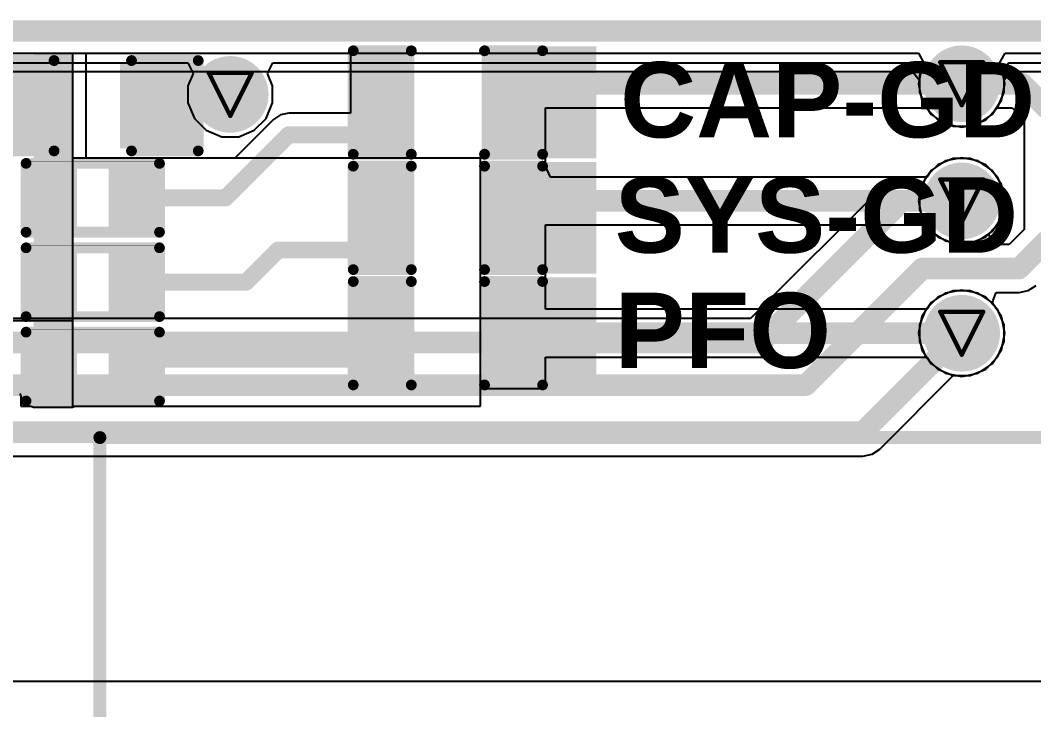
# Model space of a CAD drawing. Header units: inches. Extents: x 0 to 423, y -3 to 110.
# Drawn here: x 39.93 to 51.9, y 71.41 to 79.55 of the extents above; entities that cross this region are included whole.
import ezdxf

# ---------------------------------------------------------------- set-up
doc = ezdxf.new("R2010")
doc.units = ezdxf.units.IN
for name, color, linetype in [('Board Outline', 56, 'Continuous'), ('Bottom Layer', 5, 'Continuous'), ('Bottom Solder', 6, 'Continuous'), ('Drill Drawing', 1, 'Continuous'), ('Mechanical 1', 6, 'Continuous'), ('Mechanical 13', 56, 'Continuous'), ('Mid Layer', 16, 'Continuous'), ('Mid Layer 2', 76, 'Continuous'), ('Top Layer', 1, 'Continuous'), ('Top Overlay', 2, 'Continuous'), ('Top Paste', 8, 'Continuous'), ('Top Solder', 216, 'Continuous'), ('Via Holes', 16, 'Continuous')]:
    doc.layers.add(name, color=color, linetype=linetype)
doc.styles.add('Arial_Bold', font='', dxfattribs={"height": 0.2})
doc.styles.get('Arial_Bold').set_extended_font_data('Arial', bold=True)

# ---------------------------------------------------------------- blocks, each defined once
blk = doc.blocks.new('CON_2078430004_MOL_1')
at = {"layer": 'Mechanical 13'}
for points in [[(2.45, -4.224, 0.127, 0.127, 0), (2.45, 3.076, 0.127, 0.127, 0)], [(2.45, -4.224, 0.127, 0.127, 0), (-9.95, -4.224, 0.127, 0.127, 0)]]:
    blk.add_lwpolyline(points, format="xyseb", dxfattribs=at)
blk.add_lwpolyline([(2.418, -4.224, 0.0635, 0.0635, 1), (2.482, -4.224, 0.0635, 0.0635, 1)], format="xyseb", close=True, dxfattribs=at)
blk.add_lwpolyline([(2.418, -4.224, 0.0635, 0.0635, 1), (2.482, -4.224, 0.0635, 0.0635, 1)], format="xyseb", close=True, dxfattribs=at)
at = {"layer": 'Top Overlay'}
for points in [[(2.45, -4.224, 0.152, 0.152, 0), (2.45, 1.248, 0.152, 0.152, 0)], [(2.45, -4.224, 0.152, 0.152, 0), (-9.95, -4.224, 0.152, 0.152, 0)]]:
    blk.add_lwpolyline(points, format="xyseb", dxfattribs=at)
blk.add_lwpolyline([(2.412, -4.224, 0.0762, 0.0762, 1), (2.488, -4.224, 0.0762, 0.0762, 1)], format="xyseb", close=True, dxfattribs=at)
blk.add_lwpolyline([(2.412, -4.224, 0.0762, 0.0762, 1), (2.488, -4.224, 0.0762, 0.0762, 1)], format="xyseb", close=True, dxfattribs=at)
blk = doc.blocks.new('C___0603_8')
at = {"layer": 'Top Layer'}
for points in [[(-0.381, 0.445), (-0.381, -0.445), (-1.143, -0.445), (-1.143, 0.445)], [(1.143, 0.445), (1.143, -0.445), (0.381, -0.445), (0.381, 0.445)]]:
    blk.add_hatch(color=1, dxfattribs=at).paths.add_polyline_path(points)
at = {"layer": 'Top Paste'}
for points in [[(-0.381, 0.445), (-0.381, -0.445), (-1.143, -0.445), (-1.143, 0.445)], [(1.143, 0.445), (1.143, -0.445), (0.381, -0.445), (0.381, 0.445)]]:
    blk.add_hatch(color=8, dxfattribs=at).paths.add_polyline_path(points)
at = {"layer": 'Top Solder'}
for points in [[(-0.321, 0.504), (-0.321, -0.504), (-1.203, -0.504), (-1.203, 0.504)], [(1.203, 0.504), (1.203, -0.504), (0.321, -0.504), (0.321, 0.504)]]:
    blk.add_hatch(color=216, dxfattribs=at).paths.add_polyline_path(points)
at = {"layer": 'Top Overlay'}
for points in [[(-1.245, 0.533, 0.127, 0.127, 0), (-1.245, -0.533, 0.127, 0.127, 0)], [(-0.457, 0.533, 0.127, 0.127, 0), (-1.245, 0.533, 0.127, 0.127, 0)], [(1.245, 0.533, 0.127, 0.127, 0), (0.457, 0.533, 0.127, 0.127, 0)], [(1.245, 0.533, 0.127, 0.127, 0), (1.245, -0.533, 0.127, 0.127, 0)], [(-0.457, -0.533, 0.127, 0.127, 0), (-1.245, -0.533, 0.127, 0.127, 0)], [(1.245, -0.533, 0.127, 0.127, 0), (0.457, -0.533, 0.127, 0.127, 0)]]:
    blk.add_lwpolyline(points, format="xyseb", dxfattribs=at)
for points in [[(-1.276, 0.533, 0.0635, 0.0635, 1), (-1.213, 0.533, 0.0635, 0.0635, 1)], [(-1.276, 0.533, 0.0635, 0.0635, 1), (-1.213, 0.533, 0.0635, 0.0635, 1)], [(-0.489, 0.533, 0.0635, 0.0635, 1), (-0.425, 0.533, 0.0635, 0.0635, 1)], [(0.425, 0.533, 0.0635, 0.0635, 1), (0.489, 0.533, 0.0635, 0.0635, 1)], [(1.213, 0.533, 0.0635, 0.0635, 1), (1.276, 0.533, 0.0635, 0.0635, 1)], [(1.213, 0.533, 0.0635, 0.0635, 1), (1.276, 0.533, 0.0635, 0.0635, 1)], [(-1.276, -0.533, 0.0635, 0.0635, 1), (-1.213, -0.533, 0.0635, 0.0635, 1)], [(-1.276, -0.533, 0.0635, 0.0635, 1), (-1.213, -0.533, 0.0635, 0.0635, 1)], [(-0.489, -0.533, 0.0635, 0.0635, 1), (-0.425, -0.533, 0.0635, 0.0635, 1)], [(0.425, -0.533, 0.0635, 0.0635, 1), (0.489, -0.533, 0.0635, 0.0635, 1)], [(1.213, -0.533, 0.0635, 0.0635, 1), (1.276, -0.533, 0.0635, 0.0635, 1)], [(1.213, -0.533, 0.0635, 0.0635, 1), (1.276, -0.533, 0.0635, 0.0635, 1)]]:
    blk.add_lwpolyline(points, format="xyseb", close=True, dxfattribs=at)
blk = doc.blocks.new('R___0402_32')
at = {"layer": 'Top Layer'}
for points in [[(-0.699, -0.318), (-0.699, 0.318), (-0.241, 0.318), (-0.241, -0.318)], [(0.241, -0.318), (0.241, 0.318), (0.699, 0.318), (0.699, -0.318)]]:
    blk.add_hatch(color=1, dxfattribs=at).paths.add_polyline_path(points)
at = {"layer": 'Top Paste'}
for points in [[(-0.699, -0.318), (-0.699, 0.318), (-0.241, 0.318), (-0.241, -0.318)], [(0.241, -0.318), (0.241, 0.318), (0.699, 0.318), (0.699, -0.318)]]:
    blk.add_hatch(color=8, dxfattribs=at).paths.add_polyline_path(points)
at = {"layer": 'Top Solder'}
for points in [[(-0.754, -0.373), (-0.754, 0.373), (-0.186, 0.373), (-0.186, -0.373)], [(0.186, -0.373), (0.186, 0.373), (0.754, 0.373), (0.754, -0.373)]]:
    blk.add_hatch(color=216, dxfattribs=at).paths.add_polyline_path(points)
at = {"layer": 'Top Overlay'}
for points in [[(-0.787, 0.406, 0.127, 0.127, 0), (-0.787, -0.406, 0.127, 0.127, 0)], [(0.787, 0.406, 0.127, 0.127, 0), (-0.787, 0.406, 0.127, 0.127, 0)], [(0.787, 0.406, 0.127, 0.127, 0), (0.787, -0.406, 0.127, 0.127, 0)], [(0.787, -0.406, 0.127, 0.127, 0), (-0.787, -0.406, 0.127, 0.127, 0)], [(0.813, -0.432, 0.00323, 0.00323, 0), (-0.813, -0.432, 0.00323, 0.00323, 0)]]:
    blk.add_lwpolyline(points, format="xyseb", dxfattribs=at)
for points in [[(-0.819, 0.406, 0.0635, 0.0635, 1), (-0.756, 0.406, 0.0635, 0.0635, 1)], [(-0.819, 0.406, 0.0635, 0.0635, 1), (-0.756, 0.406, 0.0635, 0.0635, 1)], [(0.756, 0.406, 0.0635, 0.0635, 1), (0.819, 0.406, 0.0635, 0.0635, 1)], [(0.756, 0.406, 0.0635, 0.0635, 1), (0.819, 0.406, 0.0635, 0.0635, 1)], [(-0.819, -0.406, 0.0635, 0.0635, 1), (-0.756, -0.406, 0.0635, 0.0635, 1)], [(-0.819, -0.406, 0.0635, 0.0635, 1), (-0.756, -0.406, 0.0635, 0.0635, 1)], [(0.756, -0.406, 0.0635, 0.0635, 1), (0.819, -0.406, 0.0635, 0.0635, 1)], [(0.756, -0.406, 0.0635, 0.0635, 1), (0.819, -0.406, 0.0635, 0.0635, 1)], [(-0.814, -0.432, 0.00161, 0.00161, 1), (-0.812, -0.432, 0.00161, 0.00161, 1)], [(0.812, -0.432, 0.00161, 0.00161, 1), (0.814, -0.432, 0.00161, 0.00161, 1)]]:
    blk.add_lwpolyline(points, format="xyseb", close=True, dxfattribs=at)
blk = doc.blocks.new('R___0402_33')
at = {"layer": 'Top Layer'}
for points in [[(-0.699, -0.318), (-0.699, 0.318), (-0.241, 0.318), (-0.241, -0.318)], [(0.241, -0.318), (0.241, 0.318), (0.699, 0.318), (0.699, -0.318)]]:
    blk.add_hatch(color=1, dxfattribs=at).paths.add_polyline_path(points)
at = {"layer": 'Top Paste'}
for points in [[(-0.699, -0.318), (-0.699, 0.318), (-0.241, 0.318), (-0.241, -0.318)], [(0.241, -0.318), (0.241, 0.318), (0.699, 0.318), (0.699, -0.318)]]:
    blk.add_hatch(color=8, dxfattribs=at).paths.add_polyline_path(points)
at = {"layer": 'Top Solder'}
for points in [[(-0.754, -0.373), (-0.754, 0.373), (-0.186, 0.373), (-0.186, -0.373)], [(0.186, -0.373), (0.186, 0.373), (0.754, 0.373), (0.754, -0.373)]]:
    blk.add_hatch(color=216, dxfattribs=at).paths.add_polyline_path(points)
at = {"layer": 'Top Overlay'}
for points in [[(-0.787, 0.406, 0.127, 0.127, 0), (-0.787, -0.406, 0.127, 0.127, 0)], [(0.787, 0.406, 0.127, 0.127, 0), (-0.787, 0.406, 0.127, 0.127, 0)], [(0.787, 0.406, 0.127, 0.127, 0), (0.787, -0.406, 0.127, 0.127, 0)], [(0.787, -0.406, 0.127, 0.127, 0), (-0.787, -0.406, 0.127, 0.127, 0)], [(0.813, -0.432, 0.00323, 0.00323, 0), (-0.813, -0.432, 0.00323, 0.00323, 0)]]:
    blk.add_lwpolyline(points, format="xyseb", dxfattribs=at)
for points in [[(-0.819, 0.406, 0.0635, 0.0635, 1), (-0.756, 0.406, 0.0635, 0.0635, 1)], [(-0.819, 0.406, 0.0635, 0.0635, 1), (-0.756, 0.406, 0.0635, 0.0635, 1)], [(0.756, 0.406, 0.0635, 0.0635, 1), (0.819, 0.406, 0.0635, 0.0635, 1)], [(0.756, 0.406, 0.0635, 0.0635, 1), (0.819, 0.406, 0.0635, 0.0635, 1)], [(-0.819, -0.406, 0.0635, 0.0635, 1), (-0.756, -0.406, 0.0635, 0.0635, 1)], [(-0.819, -0.406, 0.0635, 0.0635, 1), (-0.756, -0.406, 0.0635, 0.0635, 1)], [(0.756, -0.406, 0.0635, 0.0635, 1), (0.819, -0.406, 0.0635, 0.0635, 1)], [(0.756, -0.406, 0.0635, 0.0635, 1), (0.819, -0.406, 0.0635, 0.0635, 1)], [(-0.814, -0.432, 0.00161, 0.00161, 1), (-0.812, -0.432, 0.00161, 0.00161, 1)], [(0.812, -0.432, 0.00161, 0.00161, 1), (0.814, -0.432, 0.00161, 0.00161, 1)]]:
    blk.add_lwpolyline(points, format="xyseb", close=True, dxfattribs=at)
blk = doc.blocks.new('R___0402_34')
at = {"layer": 'Top Layer'}
for points in [[(-0.699, -0.318), (-0.699, 0.318), (-0.241, 0.318), (-0.241, -0.318)], [(0.241, -0.318), (0.241, 0.318), (0.699, 0.318), (0.699, -0.318)]]:
    blk.add_hatch(color=1, dxfattribs=at).paths.add_polyline_path(points)
at = {"layer": 'Top Paste'}
for points in [[(-0.699, -0.318), (-0.699, 0.318), (-0.241, 0.318), (-0.241, -0.318)], [(0.241, -0.318), (0.241, 0.318), (0.699, 0.318), (0.699, -0.318)]]:
    blk.add_hatch(color=8, dxfattribs=at).paths.add_polyline_path(points)
at = {"layer": 'Top Solder'}
for points in [[(-0.754, -0.373), (-0.754, 0.373), (-0.186, 0.373), (-0.186, -0.373)], [(0.186, -0.373), (0.186, 0.373), (0.754, 0.373), (0.754, -0.373)]]:
    blk.add_hatch(color=216, dxfattribs=at).paths.add_polyline_path(points)
at = {"layer": 'Top Overlay'}
for points in [[(-0.787, 0.406, 0.127, 0.127, 0), (-0.787, -0.406, 0.127, 0.127, 0)], [(0.787, 0.406, 0.127, 0.127, 0), (-0.787, 0.406, 0.127, 0.127, 0)], [(0.787, 0.406, 0.127, 0.127, 0), (0.787, -0.406, 0.127, 0.127, 0)], [(0.787, -0.406, 0.127, 0.127, 0), (-0.787, -0.406, 0.127, 0.127, 0)], [(0.813, -0.432, 0.00323, 0.00323, 0), (-0.813, -0.432, 0.00323, 0.00323, 0)]]:
    blk.add_lwpolyline(points, format="xyseb", dxfattribs=at)
for points in [[(-0.819, 0.406, 0.0635, 0.0635, 1), (-0.756, 0.406, 0.0635, 0.0635, 1)], [(-0.819, 0.406, 0.0635, 0.0635, 1), (-0.756, 0.406, 0.0635, 0.0635, 1)], [(0.756, 0.406, 0.0635, 0.0635, 1), (0.819, 0.406, 0.0635, 0.0635, 1)], [(0.756, 0.406, 0.0635, 0.0635, 1), (0.819, 0.406, 0.0635, 0.0635, 1)], [(-0.819, -0.406, 0.0635, 0.0635, 1), (-0.756, -0.406, 0.0635, 0.0635, 1)], [(-0.819, -0.406, 0.0635, 0.0635, 1), (-0.756, -0.406, 0.0635, 0.0635, 1)], [(0.756, -0.406, 0.0635, 0.0635, 1), (0.819, -0.406, 0.0635, 0.0635, 1)], [(0.756, -0.406, 0.0635, 0.0635, 1), (0.819, -0.406, 0.0635, 0.0635, 1)], [(-0.814, -0.432, 0.00161, 0.00161, 1), (-0.812, -0.432, 0.00161, 0.00161, 1)], [(0.812, -0.432, 0.00161, 0.00161, 1), (0.814, -0.432, 0.00161, 0.00161, 1)]]:
    blk.add_lwpolyline(points, format="xyseb", close=True, dxfattribs=at)
blk = doc.blocks.new('LED_0603_37')
at = {"layer": 'Top Layer'}
for points in [[(-1, 0.5), (-0.5, 0.5), (-0.5, -0.5), (-1, -0.5)], [(0.5, 0.5), (1, 0.5), (1, -0.5), (0.5, -0.5)]]:
    blk.add_hatch(color=1, dxfattribs=at).paths.add_polyline_path(points)
at = {"layer": 'Top Overlay'}
blk.add_hatch(color=2, dxfattribs=at).paths.add_polyline_path([(1.118, -0.66), (1.753, -0.66), (1.753, 0.661), (1.118, 0.661)])
at = {"layer": 'Top Paste'}
for points in [[(-1, 0.5), (-0.5, 0.5), (-0.5, -0.5), (-1, -0.5)], [(0.5, 0.5), (1, 0.5), (1, -0.5), (0.5, -0.5)]]:
    blk.add_hatch(color=8, dxfattribs=at).paths.add_polyline_path(points)
at = {"layer": 'Top Solder'}
for points in [[(-1.102, 0.602), (-0.398, 0.602), (-0.398, -0.602), (-1.102, -0.602)], [(0.398, 0.602), (1.102, 0.602), (1.102, -0.602), (0.398, -0.602)]]:
    blk.add_hatch(color=216, dxfattribs=at).paths.add_polyline_path(points)
at = {"layer": 'Top Overlay'}
for points in [[(-1.118, -0.61, 0.127, 0.127, 0), (-1.118, 0.61, 0.127, 0.127, 0)], [(-1.118, 0.61, 0.127, 0.127, 0), (-0.432, 0.61, 0.127, 0.127, 0)], [(0.432, 0.61, 0.127, 0.127, 0), (1.118, 0.61, 0.127, 0.127, 0)], [(1.118, -0.61, 0.127, 0.127, 0), (1.118, 0.61, 0.127, 0.127, 0)], [(-1.118, -0.61, 0.127, 0.127, 0), (-0.432, -0.61, 0.127, 0.127, 0)], [(0.432, -0.61, 0.127, 0.127, 0), (1.118, -0.61, 0.127, 0.127, 0)]]:
    blk.add_lwpolyline(points, format="xyseb", dxfattribs=at)
for points in [[(-1.149, 0.61, 0.0635, 0.0635, 1), (-1.086, 0.61, 0.0635, 0.0635, 1)], [(-1.149, 0.61, 0.0635, 0.0635, 1), (-1.086, 0.61, 0.0635, 0.0635, 1)], [(-0.464, 0.61, 0.0635, 0.0635, 1), (-0.4, 0.61, 0.0635, 0.0635, 1)], [(0.4, 0.61, 0.0635, 0.0635, 1), (0.464, 0.61, 0.0635, 0.0635, 1)], [(1.086, 0.61, 0.0635, 0.0635, 1), (1.149, 0.61, 0.0635, 0.0635, 1)], [(1.086, 0.61, 0.0635, 0.0635, 1), (1.149, 0.61, 0.0635, 0.0635, 1)], [(-1.149, -0.61, 0.0635, 0.0635, 1), (-1.086, -0.61, 0.0635, 0.0635, 1)], [(-1.149, -0.61, 0.0635, 0.0635, 1), (-1.086, -0.61, 0.0635, 0.0635, 1)], [(-0.464, -0.61, 0.0635, 0.0635, 1), (-0.4, -0.61, 0.0635, 0.0635, 1)], [(0.4, -0.61, 0.0635, 0.0635, 1), (0.464, -0.61, 0.0635, 0.0635, 1)], [(1.086, -0.61, 0.0635, 0.0635, 1), (1.149, -0.61, 0.0635, 0.0635, 1)], [(1.086, -0.61, 0.0635, 0.0635, 1), (1.149, -0.61, 0.0635, 0.0635, 1)]]:
    blk.add_lwpolyline(points, format="xyseb", close=True, dxfattribs=at)
blk = doc.blocks.new('LED_0603_38')
at = {"layer": 'Top Layer'}
for points in [[(-1, 0.5), (-0.5, 0.5), (-0.5, -0.5), (-1, -0.5)], [(0.5, 0.5), (1, 0.5), (1, -0.5), (0.5, -0.5)]]:
    blk.add_hatch(color=1, dxfattribs=at).paths.add_polyline_path(points)
at = {"layer": 'Top Overlay'}
blk.add_hatch(color=2, dxfattribs=at).paths.add_polyline_path([(1.118, -0.66), (1.753, -0.66), (1.753, 0.661), (1.118, 0.661)])
at = {"layer": 'Top Paste'}
for points in [[(-1, 0.5), (-0.5, 0.5), (-0.5, -0.5), (-1, -0.5)], [(0.5, 0.5), (1, 0.5), (1, -0.5), (0.5, -0.5)]]:
    blk.add_hatch(color=8, dxfattribs=at).paths.add_polyline_path(points)
at = {"layer": 'Top Solder'}
for points in [[(-1.102, 0.602), (-0.398, 0.602), (-0.398, -0.602), (-1.102, -0.602)], [(0.398, 0.602), (1.102, 0.602), (1.102, -0.602), (0.398, -0.602)]]:
    blk.add_hatch(color=216, dxfattribs=at).paths.add_polyline_path(points)
at = {"layer": 'Top Overlay'}
for points in [[(-1.118, 0.61, 0.127, 0.127, 0), (-0.432, 0.61, 0.127, 0.127, 0)], [(-1.118, -0.61, 0.127, 0.127, 0), (-1.118, 0.61, 0.127, 0.127, 0)], [(0.432, 0.61, 0.127, 0.127, 0), (1.118, 0.61, 0.127, 0.127, 0)], [(1.118, -0.61, 0.127, 0.127, 0), (1.118, 0.61, 0.127, 0.127, 0)], [(-1.118, -0.61, 0.127, 0.127, 0), (-0.432, -0.61, 0.127, 0.127, 0)], [(0.432, -0.61, 0.127, 0.127, 0), (1.118, -0.61, 0.127, 0.127, 0)]]:
    blk.add_lwpolyline(points, format="xyseb", dxfattribs=at)
for points in [[(-1.149, 0.61, 0.0635, 0.0635, 1), (-1.086, 0.61, 0.0635, 0.0635, 1)], [(-1.149, 0.61, 0.0635, 0.0635, 1), (-1.086, 0.61, 0.0635, 0.0635, 1)], [(-0.464, 0.61, 0.0635, 0.0635, 1), (-0.4, 0.61, 0.0635, 0.0635, 1)], [(0.4, 0.61, 0.0635, 0.0635, 1), (0.464, 0.61, 0.0635, 0.0635, 1)], [(1.086, 0.61, 0.0635, 0.0635, 1), (1.149, 0.61, 0.0635, 0.0635, 1)], [(1.086, 0.61, 0.0635, 0.0635, 1), (1.149, 0.61, 0.0635, 0.0635, 1)], [(-1.149, -0.61, 0.0635, 0.0635, 1), (-1.086, -0.61, 0.0635, 0.0635, 1)], [(-1.149, -0.61, 0.0635, 0.0635, 1), (-1.086, -0.61, 0.0635, 0.0635, 1)], [(-0.464, -0.61, 0.0635, 0.0635, 1), (-0.4, -0.61, 0.0635, 0.0635, 1)], [(0.4, -0.61, 0.0635, 0.0635, 1), (0.464, -0.61, 0.0635, 0.0635, 1)], [(1.086, -0.61, 0.0635, 0.0635, 1), (1.149, -0.61, 0.0635, 0.0635, 1)], [(1.086, -0.61, 0.0635, 0.0635, 1), (1.149, -0.61, 0.0635, 0.0635, 1)]]:
    blk.add_lwpolyline(points, format="xyseb", close=True, dxfattribs=at)
blk = doc.blocks.new('LED_0603_39')
at = {"layer": 'Top Layer'}
for points in [[(-1, 0.5), (-0.5, 0.5), (-0.5, -0.5), (-1, -0.5)], [(0.5, 0.5), (1, 0.5), (1, -0.5), (0.5, -0.5)]]:
    blk.add_hatch(color=1, dxfattribs=at).paths.add_polyline_path(points)
at = {"layer": 'Top Overlay'}
blk.add_hatch(color=2, dxfattribs=at).paths.add_polyline_path([(1.118, -0.66), (1.753, -0.66), (1.753, 0.661), (1.118, 0.661)])
at = {"layer": 'Top Paste'}
for points in [[(-1, 0.5), (-0.5, 0.5), (-0.5, -0.5), (-1, -0.5)], [(0.5, 0.5), (1, 0.5), (1, -0.5), (0.5, -0.5)]]:
    blk.add_hatch(color=8, dxfattribs=at).paths.add_polyline_path(points)
at = {"layer": 'Top Solder'}
for points in [[(-1.102, 0.602), (-0.398, 0.602), (-0.398, -0.602), (-1.102, -0.602)], [(0.398, 0.602), (1.102, 0.602), (1.102, -0.602), (0.398, -0.602)]]:
    blk.add_hatch(color=216, dxfattribs=at).paths.add_polyline_path(points)
at = {"layer": 'Top Overlay'}
for points in [[(-1.118, 0.61, 0.127, 0.127, 0), (-0.432, 0.61, 0.127, 0.127, 0)], [(-1.118, -0.61, 0.127, 0.127, 0), (-1.118, 0.61, 0.127, 0.127, 0)], [(0.432, 0.61, 0.127, 0.127, 0), (1.118, 0.61, 0.127, 0.127, 0)], [(1.118, -0.61, 0.127, 0.127, 0), (1.118, 0.61, 0.127, 0.127, 0)], [(-1.118, -0.61, 0.127, 0.127, 0), (-0.432, -0.61, 0.127, 0.127, 0)], [(0.432, -0.61, 0.127, 0.127, 0), (1.118, -0.61, 0.127, 0.127, 0)]]:
    blk.add_lwpolyline(points, format="xyseb", dxfattribs=at)
for points in [[(-1.149, 0.61, 0.0635, 0.0635, 1), (-1.086, 0.61, 0.0635, 0.0635, 1)], [(-1.149, 0.61, 0.0635, 0.0635, 1), (-1.086, 0.61, 0.0635, 0.0635, 1)], [(-0.464, 0.61, 0.0635, 0.0635, 1), (-0.4, 0.61, 0.0635, 0.0635, 1)], [(0.4, 0.61, 0.0635, 0.0635, 1), (0.464, 0.61, 0.0635, 0.0635, 1)], [(1.086, 0.61, 0.0635, 0.0635, 1), (1.149, 0.61, 0.0635, 0.0635, 1)], [(1.086, 0.61, 0.0635, 0.0635, 1), (1.149, 0.61, 0.0635, 0.0635, 1)], [(-1.149, -0.61, 0.0635, 0.0635, 1), (-1.086, -0.61, 0.0635, 0.0635, 1)], [(-1.149, -0.61, 0.0635, 0.0635, 1), (-1.086, -0.61, 0.0635, 0.0635, 1)], [(-0.464, -0.61, 0.0635, 0.0635, 1), (-0.4, -0.61, 0.0635, 0.0635, 1)], [(0.4, -0.61, 0.0635, 0.0635, 1), (0.464, -0.61, 0.0635, 0.0635, 1)], [(1.086, -0.61, 0.0635, 0.0635, 1), (1.149, -0.61, 0.0635, 0.0635, 1)], [(1.086, -0.61, 0.0635, 0.0635, 1), (1.149, -0.61, 0.0635, 0.0635, 1)]]:
    blk.add_lwpolyline(points, format="xyseb", close=True, dxfattribs=at)

msp = doc.modelspace()

# ---------------------------------------------------------------- hatches: boundary and pattern name
at = {"layer": 'Bottom Layer'}
h = msp.add_hatch(color=5, dxfattribs=at)
edge = h.paths.add_edge_path()
edge.add_arc((51.047, 78.798), 0.35, 0, 360)
h = msp.add_hatch(color=5, dxfattribs=at)
edge = h.paths.add_edge_path()
edge.add_arc((42.413, 78.673), 0.35, 0, 360)
h = msp.add_hatch(color=5, dxfattribs=at)
edge = h.paths.add_edge_path()
edge.add_arc((51.047, 77.416), 0.35, 0, 360)
h = msp.add_hatch(color=5, dxfattribs=at)
edge = h.paths.add_edge_path()
edge.add_arc((51.047, 75.855), 0.35, 0, 360)
at = {"layer": 'Bottom Solder'}
h = msp.add_hatch(color=6, dxfattribs=at)
edge = h.paths.add_edge_path()
edge.add_arc((51.047, 78.798), 0.452, 0, 360)
h = msp.add_hatch(color=6, dxfattribs=at)
edge = h.paths.add_edge_path()
edge.add_arc((42.413, 78.673), 0.452, 0, 360)
h = msp.add_hatch(color=6, dxfattribs=at)
edge = h.paths.add_edge_path()
edge.add_arc((51.047, 77.416), 0.452, 0, 360)
h = msp.add_hatch(color=6, dxfattribs=at)
edge = h.paths.add_edge_path()
edge.add_arc((51.047, 75.855), 0.452, 0, 360)
at = {"layer": 'Mid Layer'}
h = msp.add_hatch(color=16, dxfattribs=at)
edge = h.paths.add_edge_path()
edge.add_arc((51.047, 78.798), 0.35, 0, 360)
h = msp.add_hatch(color=16, dxfattribs=at)
edge = h.paths.add_edge_path()
edge.add_arc((42.413, 78.673), 0.35, 0, 360)
h = msp.add_hatch(color=16, dxfattribs=at)
edge = h.paths.add_edge_path()
edge.add_arc((51.047, 77.416), 0.35, 0, 360)
h = msp.add_hatch(color=16, dxfattribs=at)
edge = h.paths.add_edge_path()
edge.add_arc((51.047, 75.855), 0.35, 0, 360)
at = {"layer": 'Mid Layer 2'}
h = msp.add_hatch(color=76, dxfattribs=at)
edge = h.paths.add_edge_path()
edge.add_arc((51.047, 78.798), 0.35, 0, 360)
h = msp.add_hatch(color=76, dxfattribs=at)
edge = h.paths.add_edge_path()
edge.add_arc((42.413, 78.673), 0.35, 0, 360)
h = msp.add_hatch(color=76, dxfattribs=at)
edge = h.paths.add_edge_path()
edge.add_arc((51.047, 77.416), 0.35, 0, 360)
h = msp.add_hatch(color=76, dxfattribs=at)
edge = h.paths.add_edge_path()
edge.add_arc((51.047, 75.855), 0.35, 0, 360)
at = {"layer": 'Top Layer'}
msp.add_hatch(color=1, dxfattribs=at).paths.add_polyline_path([(40.091, 75.144), (40.549, 75.144), (40.549, 79.161), (40.091, 79.161)])
h = msp.add_hatch(color=1, dxfattribs=at)
edge = h.paths.add_edge_path()
edge.add_arc((51.047, 78.798), 0.35, 0, 360)
h = msp.add_hatch(color=1, dxfattribs=at)
edge = h.paths.add_edge_path()
edge.add_arc((42.413, 78.673), 0.35, 0, 360)
h = msp.add_hatch(color=1, dxfattribs=at)
edge = h.paths.add_edge_path()
edge.add_arc((51.047, 77.416), 0.35, 0, 360)
h = msp.add_hatch(color=1, dxfattribs=at)
edge = h.paths.add_edge_path()
edge.add_arc((51.047, 75.855), 0.35, 0, 360)
at = {"layer": 'Top Solder'}
h = msp.add_hatch(color=216, dxfattribs=at)
edge = h.paths.add_edge_path()
edge.add_arc((51.047, 78.798), 0.452, 0, 360)
h = msp.add_hatch(color=216, dxfattribs=at)
edge = h.paths.add_edge_path()
edge.add_arc((42.413, 78.673), 0.452, 0, 360)
h = msp.add_hatch(color=216, dxfattribs=at)
edge = h.paths.add_edge_path()
edge.add_arc((51.047, 77.416), 0.452, 0, 360)
h = msp.add_hatch(color=216, dxfattribs=at)
edge = h.paths.add_edge_path()
edge.add_arc((51.047, 75.855), 0.452, 0, 360)
at = {"layer": 'Via Holes'}
h = msp.add_hatch(color=7, dxfattribs=at)
edge = h.paths.add_edge_path()
edge.add_arc((51.047, 78.798), 0.25, 0, 360)
h = msp.add_hatch(color=7, dxfattribs=at)
edge = h.paths.add_edge_path()
edge.add_arc((42.413, 78.673), 0.25, 0, 360)
h = msp.add_hatch(color=7, dxfattribs=at)
edge = h.paths.add_edge_path()
edge.add_arc((51.047, 77.416), 0.25, 0, 360)
h = msp.add_hatch(color=7, dxfattribs=at)
edge = h.paths.add_edge_path()
edge.add_arc((51.047, 75.855), 0.25, 0, 360)

# ---------------------------------------------------------------- linework, layer by layer
at = {"layer": 'Board Outline'}
msp.add_lwpolyline([(0.02, 79.42, 0.254, 0.254, 0), (64.06, 79.42, 0.254, 0.254, 0)], format="xyseb", dxfattribs=at)
at = {"layer": 'Bottom Layer'}
for p, q in [((18.586, 79.161), (50.535, 79.161)), ((50.535, 79.161), (50.603, 79.034)), ((50.576, 78.993), (50.537, 78.798)), ((50.603, 79.034), (50.576, 78.993)), ((50.537, 78.798), (50.576, 78.603)), ((50.576, 78.603), (50.686, 78.437)), ((51.407, 78.437), (51.459, 78.515)), ((51.459, 78.515), (51.644, 78.515)), ((51.644, 78.515), (51.782, 78.377)), ((50.686, 78.437), (50.851, 78.327)), ((51.242, 78.327), (51.407, 78.437)), ((51.782, 78.377), (51.782, 77.077)), ((50.851, 78.327), (51.047, 78.288)), ((51.047, 78.288), (51.242, 78.327)), ((50.851, 77.887), (50.686, 77.776)), ((51.047, 77.926), (50.851, 77.887)), ((51.242, 77.887), (51.047, 77.926)), ((51.407, 77.776), (51.242, 77.887)), ((50.686, 77.776), (50.634, 77.698)), ((51.518, 77.611), (51.407, 77.776)), ((50.234, 77.677), (50.143, 77.615)), ((50.342, 77.698), (50.234, 77.677)), ((50.634, 77.698), (50.342, 77.698)), ((50.143, 77.615), (48.555, 76.028)), ((50.143, 77.615), (50.143, 77.615)), ((51.556, 77.416), (51.518, 77.611)), ((51.518, 77.221), (51.556, 77.416)), ((51.407, 77.055), (51.518, 77.221)), ((51.367, 77.029), (51.407, 77.055)), ((51.782, 77.077), (51.607, 76.902)), ((51.406, 76.902), (51.367, 77.029)), ((51.607, 76.902), (51.406, 76.902)), ((51.418, 76.244), (51.454, 76.337)), ((51.454, 76.337), (51.724, 76.337)), ((51.724, 76.337), (51.832, 76.359)), ((51.724, 76.337), (51.724, 76.337)), ((51.832, 76.359), (51.924, 76.42)), ((51.411, 76.21), (51.418, 76.244)), ((51.518, 76.051), (51.411, 76.21)), ((48.555, 76.028), (39.694, 76.028)), ((51.556, 75.855), (51.518, 76.051)), ((51.518, 75.66), (51.556, 75.855)), ((51.407, 75.495), (51.518, 75.66)), ((51.242, 75.384), (51.407, 75.495)), ((51.047, 75.346), (51.242, 75.384)), ((50.08, 74.489), (50.954, 75.364)), ((50.954, 75.364), (51.047, 75.346)), ((49.88, 74.406), (49.988, 74.428)), ((49.988, 74.428), (50.08, 74.489)), ((29.821, 74.406), (49.88, 74.406)), ((49.88, 74.406), (49.88, 74.406))]:
    msp.add_line(p, q, dxfattribs=at)
for points in [[(51.047, 78.798, 0.254, 0.254, 0), (51.761, 78.798, 0.254, 0.254, 0)], [(51.761, 78.798, 0.254, 0.254, 0), (52.064, 78.494, 0.254, 0.254, 0)], [(48.672, 75.745, 0.254, 0.254, 0), (50.342, 77.416, 0.254, 0.254, 0)], [(50.342, 77.416, 0.254, 0.254, 0), (51.047, 77.416, 0.254, 0.254, 0)], [(51.724, 76.619, 0.254, 0.254, 0), (52.064, 76.96, 0.254, 0.254, 0)], [(49.206, 75.243, 0.254, 0.254, 0), (50.582, 76.619, 0.254, 0.254, 0)], [(50.582, 76.619, 0.254, 0.254, 0), (51.724, 76.619, 0.254, 0.254, 0)], [(49.88, 74.689, 0.254, 0.254, 0), (51.047, 75.855, 0.254, 0.254, 0)], [(28.538, 75.745, 0.254, 0.254, 0), (48.672, 75.745, 0.254, 0.254, 0)], [(28.822, 75.243, 0.254, 0.254, 0), (49.206, 75.243, 0.254, 0.254, 0)], [(29.067, 74.689, 0.254, 0.254, 0), (49.88, 74.689, 0.254, 0.254, 0)]]:
    msp.add_lwpolyline(points, format="xyseb", dxfattribs=at)
for points in [[(50.983, 78.798, 0.127, 0.127, 1), (51.11, 78.798, 0.127, 0.127, 1)], [(51.697, 78.798, 0.127, 0.127, 1), (51.824, 78.798, 0.127, 0.127, 1)], [(51.697, 78.798, 0.127, 0.127, 1), (51.824, 78.798, 0.127, 0.127, 1)], [(50.279, 77.416, 0.127, 0.127, 1), (50.406, 77.416, 0.127, 0.127, 1)], [(50.279, 77.416, 0.127, 0.127, 1), (50.406, 77.416, 0.127, 0.127, 1)], [(50.983, 77.416, 0.127, 0.127, 1), (51.11, 77.416, 0.127, 0.127, 1)], [(50.518, 76.619, 0.127, 0.127, 1), (50.645, 76.619, 0.127, 0.127, 1)], [(50.518, 76.619, 0.127, 0.127, 1), (50.645, 76.619, 0.127, 0.127, 1)], [(51.661, 76.619, 0.127, 0.127, 1), (51.788, 76.619, 0.127, 0.127, 1)], [(51.661, 76.619, 0.127, 0.127, 1), (51.788, 76.619, 0.127, 0.127, 1)], [(50.983, 75.855, 0.127, 0.127, 1), (51.11, 75.855, 0.127, 0.127, 1)], [(48.609, 75.745, 0.127, 0.127, 1), (48.736, 75.745, 0.127, 0.127, 1)], [(48.609, 75.745, 0.127, 0.127, 1), (48.736, 75.745, 0.127, 0.127, 1)], [(49.142, 75.243, 0.127, 0.127, 1), (49.269, 75.243, 0.127, 0.127, 1)], [(49.142, 75.243, 0.127, 0.127, 1), (49.269, 75.243, 0.127, 0.127, 1)], [(49.816, 74.689, 0.127, 0.127, 1), (49.943, 74.689, 0.127, 0.127, 1)], [(49.816, 74.689, 0.127, 0.127, 1), (49.943, 74.689, 0.127, 0.127, 1)]]:
    msp.add_lwpolyline(points, format="xyseb", close=True, dxfattribs=at)
at = {"layer": 'Drill Drawing'}
for points in [[(50.793, 79.052, 0.0508, 0.0508, 0), (51.301, 79.052, 0.0508, 0.0508, 0)], [(50.793, 79.052, 0.0508, 0.0508, 0), (51.047, 78.544, 0.0508, 0.0508, 0)], [(51.047, 78.544, 0.0508, 0.0508, 0), (51.301, 79.052, 0.0508, 0.0508, 0)], [(42.159, 78.927, 0.0508, 0.0508, 0), (42.667, 78.927, 0.0508, 0.0508, 0)], [(42.159, 78.927, 0.0508, 0.0508, 0), (42.413, 78.419, 0.0508, 0.0508, 0)], [(42.413, 78.419, 0.0508, 0.0508, 0), (42.667, 78.927, 0.0508, 0.0508, 0)], [(50.793, 77.67, 0.0508, 0.0508, 0), (51.301, 77.67, 0.0508, 0.0508, 0)], [(50.793, 77.67, 0.0508, 0.0508, 0), (51.047, 77.162, 0.0508, 0.0508, 0)], [(51.047, 77.162, 0.0508, 0.0508, 0), (51.301, 77.67, 0.0508, 0.0508, 0)], [(50.793, 76.109, 0.0508, 0.0508, 0), (51.301, 76.109, 0.0508, 0.0508, 0)], [(50.793, 76.109, 0.0508, 0.0508, 0), (51.047, 75.601, 0.0508, 0.0508, 0)], [(51.047, 75.601, 0.0508, 0.0508, 0), (51.301, 76.109, 0.0508, 0.0508, 0)]]:
    msp.add_lwpolyline(points, format="xyseb", dxfattribs=at)
for points in [[(50.78, 79.052, 0.0254, 0.0254, 1), (50.805, 79.052, 0.0254, 0.0254, 1)], [(50.78, 79.052, 0.0254, 0.0254, 1), (50.805, 79.052, 0.0254, 0.0254, 1)], [(51.288, 79.052, 0.0254, 0.0254, 1), (51.313, 79.052, 0.0254, 0.0254, 1)], [(51.288, 79.052, 0.0254, 0.0254, 1), (51.313, 79.052, 0.0254, 0.0254, 1)], [(42.146, 78.927, 0.0254, 0.0254, 1), (42.172, 78.927, 0.0254, 0.0254, 1)], [(42.146, 78.927, 0.0254, 0.0254, 1), (42.172, 78.927, 0.0254, 0.0254, 1)], [(42.654, 78.927, 0.0254, 0.0254, 1), (42.68, 78.927, 0.0254, 0.0254, 1)], [(42.654, 78.927, 0.0254, 0.0254, 1), (42.68, 78.927, 0.0254, 0.0254, 1)], [(51.034, 78.544, 0.0254, 0.0254, 1), (51.059, 78.544, 0.0254, 0.0254, 1)], [(51.034, 78.544, 0.0254, 0.0254, 1), (51.059, 78.544, 0.0254, 0.0254, 1)], [(42.4, 78.419, 0.0254, 0.0254, 1), (42.426, 78.419, 0.0254, 0.0254, 1)], [(42.4, 78.419, 0.0254, 0.0254, 1), (42.426, 78.419, 0.0254, 0.0254, 1)], [(50.78, 77.67, 0.0254, 0.0254, 1), (50.805, 77.67, 0.0254, 0.0254, 1)], [(50.78, 77.67, 0.0254, 0.0254, 1), (50.805, 77.67, 0.0254, 0.0254, 1)], [(51.288, 77.67, 0.0254, 0.0254, 1), (51.313, 77.67, 0.0254, 0.0254, 1)], [(51.288, 77.67, 0.0254, 0.0254, 1), (51.313, 77.67, 0.0254, 0.0254, 1)], [(51.034, 77.162, 0.0254, 0.0254, 1), (51.059, 77.162, 0.0254, 0.0254, 1)], [(51.034, 77.162, 0.0254, 0.0254, 1), (51.059, 77.162, 0.0254, 0.0254, 1)], [(50.78, 76.109, 0.0254, 0.0254, 1), (50.805, 76.109, 0.0254, 0.0254, 1)], [(50.78, 76.109, 0.0254, 0.0254, 1), (50.805, 76.109, 0.0254, 0.0254, 1)], [(51.288, 76.109, 0.0254, 0.0254, 1), (51.313, 76.109, 0.0254, 0.0254, 1)], [(51.288, 76.109, 0.0254, 0.0254, 1), (51.313, 76.109, 0.0254, 0.0254, 1)], [(51.034, 75.601, 0.0254, 0.0254, 1), (51.059, 75.601, 0.0254, 0.0254, 1)], [(51.034, 75.601, 0.0254, 0.0254, 1), (51.059, 75.601, 0.0254, 0.0254, 1)]]:
    msp.add_lwpolyline(points, format="xyseb", close=True, dxfattribs=at)
at = {"layer": 'Mechanical 1'}
msp.add_lwpolyline([(0.02, 79.42, 0.254, 0.254, 0), (64.06, 79.42, 0.254, 0.254, 0)], format="xyseb", dxfattribs=at)
at = {"layer": 'Mid Layer'}
for p, q in [((18.715, 78.943), (50.466, 78.943)), ((50.466, 78.943), (50.546, 78.845)), ((50.546, 78.845), (50.537, 78.798)), ((51.547, 78.845), (51.627, 78.943)), ((51.556, 78.798), (51.547, 78.845)), ((51.627, 78.943), (63.119, 78.943)), ((50.537, 78.798), (50.576, 78.603)), ((51.518, 78.603), (51.556, 78.798)), ((50.576, 78.603), (50.686, 78.437)), ((51.407, 78.437), (51.518, 78.603)), ((50.686, 78.437), (50.851, 78.327)), ((51.242, 78.327), (51.407, 78.437)), ((50.851, 78.327), (51.047, 78.288)), ((51.047, 78.288), (51.242, 78.327)), ((50.851, 77.887), (50.686, 77.776)), ((51.047, 77.926), (50.851, 77.887)), ((51.242, 77.887), (51.047, 77.926)), ((51.407, 77.776), (51.242, 77.887)), ((50.686, 77.776), (50.576, 77.611)), ((51.518, 77.611), (51.407, 77.776)), ((50.576, 77.611), (50.537, 77.416)), ((51.556, 77.416), (51.518, 77.611)), ((50.537, 77.416), (50.576, 77.221)), ((51.518, 77.221), (51.556, 77.416)), ((50.576, 77.221), (50.686, 77.055)), ((51.407, 77.055), (51.518, 77.221)), ((50.686, 77.055), (50.851, 76.945)), ((51.242, 76.945), (51.407, 77.055)), ((50.851, 76.945), (51.047, 76.906)), ((51.047, 76.906), (51.242, 76.945)), ((50.851, 76.326), (50.686, 76.216)), ((51.047, 76.365), (50.851, 76.326)), ((51.242, 76.326), (51.047, 76.365)), ((51.407, 76.216), (51.242, 76.326)), ((50.686, 76.216), (50.576, 76.051)), ((51.518, 76.051), (51.407, 76.216)), ((50.576, 76.051), (50.537, 75.855)), ((51.556, 75.855), (51.518, 76.051)), ((50.537, 75.855), (50.576, 75.66)), ((51.518, 75.66), (51.556, 75.855)), ((50.576, 75.66), (50.686, 75.495)), ((51.407, 75.495), (51.518, 75.66)), ((50.686, 75.495), (50.851, 75.384)), ((51.242, 75.384), (51.407, 75.495)), ((50.851, 75.384), (51.047, 75.346)), ((51.047, 75.346), (51.242, 75.384))]:
    msp.add_line(p, q, dxfattribs=at)
at = {"layer": 'Mid Layer 2'}
for p, q in [((28.16, 79.045), (41.912, 79.045)), ((41.912, 79.045), (41.973, 78.918)), ((42.853, 78.918), (42.914, 79.045)), ((42.914, 79.045), (50.493, 79.045)), ((50.493, 79.045), (50.564, 78.939)), ((51.529, 78.939), (51.6, 79.045)), ((51.6, 79.045), (63.348, 79.045)), ((41.973, 78.918), (41.913, 78.772)), ((42.913, 78.772), (42.853, 78.918)), ((50.564, 78.939), (50.547, 78.897)), ((50.547, 78.897), (50.547, 78.698)), ((51.547, 78.897), (51.529, 78.939)), ((51.547, 78.698), (51.547, 78.897)), ((41.913, 78.772), (41.913, 78.573)), ((42.913, 78.573), (42.913, 78.772)), ((50.547, 78.698), (50.623, 78.514)), ((51.47, 78.514), (51.547, 78.698)), ((41.913, 78.573), (41.989, 78.39)), ((42.837, 78.39), (42.913, 78.573)), ((50.623, 78.514), (50.763, 78.374)), ((51.33, 78.374), (51.47, 78.514)), ((41.989, 78.39), (42.13, 78.249)), ((42.696, 78.249), (42.837, 78.39)), ((50.763, 78.374), (50.947, 78.298)), ((51.146, 78.298), (51.33, 78.374)), ((42.13, 78.249), (42.313, 78.173)), ((42.512, 78.173), (42.696, 78.249)), ((50.947, 78.298), (51.146, 78.298)), ((42.313, 78.173), (42.512, 78.173)), ((50.947, 77.916), (50.763, 77.84)), ((51.146, 77.916), (50.947, 77.916)), ((51.33, 77.84), (51.146, 77.916)), ((50.763, 77.84), (50.623, 77.699)), ((51.47, 77.699), (51.33, 77.84)), ((50.623, 77.699), (50.547, 77.515)), ((51.547, 77.515), (51.47, 77.699)), ((50.547, 77.515), (50.547, 77.316)), ((51.547, 77.316), (51.547, 77.515)), ((50.547, 77.316), (50.623, 77.133)), ((51.47, 77.133), (51.547, 77.316)), ((50.623, 77.133), (50.763, 76.992)), ((51.33, 76.992), (51.47, 77.133)), ((50.763, 76.992), (50.947, 76.916)), ((51.146, 76.916), (51.33, 76.992)), ((50.947, 76.916), (51.146, 76.916)), ((50.947, 76.355), (50.763, 76.279)), ((51.146, 76.355), (50.947, 76.355)), ((51.33, 76.279), (51.146, 76.355)), ((50.763, 76.279), (50.623, 76.139)), ((51.47, 76.139), (51.33, 76.279)), ((50.623, 76.139), (50.547, 75.955)), ((51.547, 75.955), (51.47, 76.139)), ((50.547, 75.955), (50.547, 75.756)), ((51.547, 75.756), (51.547, 75.955)), ((50.547, 75.756), (50.623, 75.572)), ((51.47, 75.572), (51.547, 75.756)), ((50.623, 75.572), (50.763, 75.432)), ((51.33, 75.432), (51.47, 75.572)), ((50.763, 75.432), (50.947, 75.355)), ((51.146, 75.355), (51.33, 75.432)), ((50.947, 75.355), (51.146, 75.355)), ((58.195, 71.745), (37.795, 71.745))]:
    msp.add_line(p, q, dxfattribs=at)
at = {"layer": 'Top Layer'}
for p, q in [((22.712, 79.161), (40.549, 79.161)), ((40.549, 79.161), (40.549, 76.002)), ((40.711, 77.921), (40.711, 79.161)), ((40.711, 79.161), (40.838, 79.161)), ((40.838, 79.161), (43.832, 79.161)), ((43.832, 79.161), (43.832, 78.451)), ((51.49, 79.034), (51.558, 79.161)), ((51.558, 79.161), (52.568, 79.161)), ((51.518, 78.993), (51.49, 79.034)), ((51.556, 78.798), (51.518, 78.993)), ((51.518, 78.603), (51.556, 78.798)), ((51.407, 78.437), (51.518, 78.603)), ((46.132, 77.927), (46.132, 78.515)), ((46.132, 78.515), (50.634, 78.515)), ((50.634, 78.515), (50.686, 78.437)), ((42.923, 78.376), (42.467, 77.921)), ((43.006, 78.432), (42.923, 78.376)), ((43.103, 78.451), (43.006, 78.432)), ((43.832, 78.451), (43.103, 78.451)), ((50.686, 78.437), (50.851, 78.327)), ((51.242, 78.327), (51.407, 78.437)), ((50.851, 78.327), (51.047, 78.288)), ((51.047, 78.288), (51.242, 78.327)), ((45.368, 77.921), (40.549, 77.921)), ((40.549, 77.921), (40.549, 74.994)), ((42.467, 77.921), (40.711, 77.921)), ((45.368, 74.994), (45.368, 77.921)), ((46.132, 77.866), (46.132, 77.927)), ((46.132, 77.927), (46.132, 77.927)), ((50.851, 77.887), (50.686, 77.776)), ((51.047, 77.926), (50.851, 77.887)), ((51.242, 77.887), (51.047, 77.926)), ((51.407, 77.776), (51.242, 77.887)), ((46.132, 77.825), (46.132, 77.866)), ((46.132, 77.866), (46.132, 77.866)), ((46.193, 77.698), (46.132, 77.825)), ((50.686, 77.776), (50.634, 77.698)), ((51.518, 77.611), (51.407, 77.776)), ((50.634, 77.698), (46.193, 77.698)), ((51.556, 77.416), (51.518, 77.611)), ((51.518, 77.221), (51.556, 77.416)), ((51.407, 77.055), (51.518, 77.221)), ((46.132, 76.566), (46.132, 77.133)), ((46.132, 77.133), (50.634, 77.133)), ((50.634, 77.133), (50.686, 77.055)), ((50.686, 77.055), (50.851, 76.945)), ((51.242, 76.945), (51.407, 77.055)), ((50.851, 76.945), (51.047, 76.906)), ((51.047, 76.906), (51.242, 76.945)), ((46.132, 76.505), (46.132, 76.566)), ((46.132, 76.566), (46.132, 76.566)), ((46.132, 76.138), (46.132, 76.505)), ((46.132, 76.505), (46.132, 76.505)), ((50.851, 76.326), (50.686, 76.216)), ((51.047, 76.365), (50.851, 76.326)), ((51.242, 76.326), (51.047, 76.365)), ((51.407, 76.216), (51.242, 76.326)), ((50.686, 76.216), (50.634, 76.138)), ((51.518, 76.051), (51.407, 76.216)), ((50.634, 76.138), (46.132, 76.138)), ((40.549, 76.002), (29.708, 76.002)), ((51.556, 75.855), (51.518, 76.051)), ((51.518, 75.66), (51.556, 75.855)), ((51.407, 75.495), (51.518, 75.66)), ((46.132, 75.205), (46.132, 75.573)), ((46.132, 75.573), (50.634, 75.573)), ((50.634, 75.573), (50.686, 75.495)), ((50.686, 75.495), (50.851, 75.384)), ((51.242, 75.384), (51.407, 75.495)), ((50.851, 75.384), (51.047, 75.346)), ((51.047, 75.346), (51.242, 75.384)), ((39.929, 75.144), (39.941, 75.114)), ((45.368, 74.994), (45.368, 75.205)), ((45.368, 75.205), (46.132, 75.205)), ((39.941, 75.114), (39.941, 74.994)), ((39.941, 74.994), (40.062, 74.994)), ((40.062, 74.994), (40.091, 74.982)), ((40.091, 74.982), (40.549, 74.982)), ((40.549, 74.994), (45.368, 74.994)), ((40.549, 74.982), (40.578, 74.994)), ((40.578, 74.994), (45.368, 74.994))]:
    msp.add_line(p, q, dxfattribs=at)
for points in [[(45.732, 78.675, 0.254, 0.254, 0), (45.855, 78.798, 0.254, 0.254, 0)], [(45.855, 78.798, 0.254, 0.254, 0), (51.047, 78.798, 0.254, 0.254, 0)], [(41.552, 78.539, 0.2, 0.2, 0), (41.686, 78.673, 0.2, 0.2, 0)], [(41.686, 78.673, 0.2, 0.2, 0), (42.413, 78.673, 0.2, 0.2, 0)], [(45.732, 78.577, 0.254, 0.254, 0), (45.732, 78.675, 0.254, 0.254, 0)], [(44.232, 78.346, 0.2, 0.2, 0), (44.232, 78.577, 0.2, 0.2, 0)], [(44.082, 78.196, 0.2, 0.2, 0), (44.232, 78.346, 0.2, 0.2, 0)], [(42.36, 77.453, 0.2, 0.2, 0), (43.103, 78.196, 0.2, 0.2, 0)], [(43.103, 78.196, 0.2, 0.2, 0), (44.082, 78.196, 0.2, 0.2, 0)], [(41.26, 77.453, 0.2, 0.2, 0), (42.36, 77.453, 0.2, 0.2, 0)], [(45.732, 77.293, 0.254, 0.254, 0), (45.855, 77.416, 0.254, 0.254, 0)], [(45.855, 77.416, 0.254, 0.254, 0), (51.047, 77.416, 0.254, 0.254, 0)], [(45.732, 77.216, 0.254, 0.254, 0), (45.732, 77.293, 0.254, 0.254, 0)], [(44.232, 76.987, 0.2, 0.2, 0), (44.232, 77.216, 0.2, 0.2, 0)], [(44.082, 76.837, 0.2, 0.2, 0), (44.232, 76.987, 0.2, 0.2, 0)], [(42.599, 76.457, 0.2, 0.2, 0), (42.979, 76.837, 0.2, 0.2, 0)], [(42.979, 76.837, 0.2, 0.2, 0), (44.082, 76.837, 0.2, 0.2, 0)], [(41.26, 76.457, 0.2, 0.2, 0), (42.599, 76.457, 0.2, 0.2, 0)], [(45.732, 75.855, 0.254, 0.254, 0), (51.047, 75.855, 0.254, 0.254, 0)], [(44.232, 75.7, 0.2, 0.2, 0), (44.232, 75.855, 0.2, 0.2, 0)], [(44.082, 75.55, 0.2, 0.2, 0), (44.232, 75.7, 0.2, 0.2, 0)], [(41.26, 75.462, 0.2, 0.2, 0), (41.349, 75.55, 0.2, 0.2, 0)], [(41.349, 75.55, 0.2, 0.2, 0), (44.082, 75.55, 0.2, 0.2, 0)]]:
    msp.add_lwpolyline(points, format="xyseb", dxfattribs=at)
for points in [[(45.791, 78.798, 0.127, 0.127, 1), (45.918, 78.798, 0.127, 0.127, 1)], [(45.791, 78.798, 0.127, 0.127, 1), (45.918, 78.798, 0.127, 0.127, 1)], [(50.983, 78.798, 0.127, 0.127, 1), (51.11, 78.798, 0.127, 0.127, 1)], [(41.636, 78.673, 0.1, 0.1, 1), (41.736, 78.673, 0.1, 0.1, 1)], [(41.636, 78.673, 0.1, 0.1, 1), (41.736, 78.673, 0.1, 0.1, 1)], [(42.363, 78.673, 0.1, 0.1, 1), (42.463, 78.673, 0.1, 0.1, 1)], [(45.668, 78.675, 0.127, 0.127, 1), (45.795, 78.675, 0.127, 0.127, 1)], [(45.668, 78.675, 0.127, 0.127, 1), (45.795, 78.675, 0.127, 0.127, 1)], [(41.502, 78.539, 0.1, 0.1, 1), (41.602, 78.539, 0.1, 0.1, 1)], [(44.182, 78.577, 0.1, 0.1, 1), (44.282, 78.577, 0.1, 0.1, 1)], [(45.668, 78.577, 0.127, 0.127, 1), (45.795, 78.577, 0.127, 0.127, 1)], [(44.182, 78.346, 0.1, 0.1, 1), (44.282, 78.346, 0.1, 0.1, 1)], [(44.182, 78.346, 0.1, 0.1, 1), (44.282, 78.346, 0.1, 0.1, 1)], [(43.053, 78.196, 0.1, 0.1, 1), (43.153, 78.196, 0.1, 0.1, 1)], [(43.053, 78.196, 0.1, 0.1, 1), (43.153, 78.196, 0.1, 0.1, 1)], [(44.032, 78.196, 0.1, 0.1, 1), (44.132, 78.196, 0.1, 0.1, 1)], [(44.032, 78.196, 0.1, 0.1, 1), (44.132, 78.196, 0.1, 0.1, 1)], [(41.21, 77.453, 0.1, 0.1, 1), (41.31, 77.453, 0.1, 0.1, 1)], [(42.31, 77.453, 0.1, 0.1, 1), (42.41, 77.453, 0.1, 0.1, 1)], [(42.31, 77.453, 0.1, 0.1, 1), (42.41, 77.453, 0.1, 0.1, 1)], [(45.791, 77.416, 0.127, 0.127, 1), (45.918, 77.416, 0.127, 0.127, 1)], [(45.791, 77.416, 0.127, 0.127, 1), (45.918, 77.416, 0.127, 0.127, 1)], [(50.983, 77.416, 0.127, 0.127, 1), (51.11, 77.416, 0.127, 0.127, 1)], [(45.668, 77.293, 0.127, 0.127, 1), (45.795, 77.293, 0.127, 0.127, 1)], [(45.668, 77.293, 0.127, 0.127, 1), (45.795, 77.293, 0.127, 0.127, 1)], [(44.182, 77.216, 0.1, 0.1, 1), (44.282, 77.216, 0.1, 0.1, 1)], [(45.668, 77.216, 0.127, 0.127, 1), (45.795, 77.216, 0.127, 0.127, 1)], [(44.182, 76.987, 0.1, 0.1, 1), (44.282, 76.987, 0.1, 0.1, 1)], [(44.182, 76.987, 0.1, 0.1, 1), (44.282, 76.987, 0.1, 0.1, 1)], [(42.929, 76.837, 0.1, 0.1, 1), (43.029, 76.837, 0.1, 0.1, 1)], [(42.929, 76.837, 0.1, 0.1, 1), (43.029, 76.837, 0.1, 0.1, 1)], [(44.032, 76.837, 0.1, 0.1, 1), (44.132, 76.837, 0.1, 0.1, 1)], [(44.032, 76.837, 0.1, 0.1, 1), (44.132, 76.837, 0.1, 0.1, 1)], [(41.21, 76.457, 0.1, 0.1, 1), (41.31, 76.457, 0.1, 0.1, 1)], [(42.549, 76.457, 0.1, 0.1, 1), (42.649, 76.457, 0.1, 0.1, 1)], [(42.549, 76.457, 0.1, 0.1, 1), (42.649, 76.457, 0.1, 0.1, 1)], [(45.668, 75.855, 0.127, 0.127, 1), (45.795, 75.855, 0.127, 0.127, 1)], [(50.983, 75.855, 0.127, 0.127, 1), (51.11, 75.855, 0.127, 0.127, 1)], [(44.182, 75.855, 0.1, 0.1, 1), (44.282, 75.855, 0.1, 0.1, 1)], [(44.182, 75.7, 0.1, 0.1, 1), (44.282, 75.7, 0.1, 0.1, 1)], [(44.182, 75.7, 0.1, 0.1, 1), (44.282, 75.7, 0.1, 0.1, 1)], [(41.299, 75.55, 0.1, 0.1, 1), (41.399, 75.55, 0.1, 0.1, 1)], [(41.299, 75.55, 0.1, 0.1, 1), (41.399, 75.55, 0.1, 0.1, 1)], [(44.032, 75.55, 0.1, 0.1, 1), (44.132, 75.55, 0.1, 0.1, 1)], [(44.032, 75.55, 0.1, 0.1, 1), (44.132, 75.55, 0.1, 0.1, 1)], [(41.21, 75.462, 0.1, 0.1, 1), (41.31, 75.462, 0.1, 0.1, 1)]]:
    msp.add_lwpolyline(points, format="xyseb", close=True, dxfattribs=at)

# ---------------------------------------------------------------- block references
for name, p in [('LED_0603_39', (44.982, 78.577)), ('LED_0603_37', (44.982, 77.216)), ('LED_0603_38', (44.982, 75.855))]:
    msp.add_blockref(name, p)
at = {"rotation": 180}
for name, p in [('C___0603_8', (40.79, 78.539)), ('R___0402_34', (40.79, 77.453)), ('R___0402_32', (40.79, 76.457)), ('R___0402_33', (40.79, 75.462)), ('CON_2078430004_MOL_1', (43.324, 70.4))]:
    msp.add_blockref(name, p, dxfattribs=at)

# ---------------------------------------------------------------- texts
at = {"layer": 'Top Overlay', "style": 'Arial_Bold'}
for s, p in [('CAP-GD', (47.015, 78.165)), ('SYS-GD', (46.951, 76.805)), ('PFO', (46.951, 75.444))]:
    msp.add_text(s, height=0.889, dxfattribs=at).set_placement(p)

doc.saveas('drawing.dxf')
